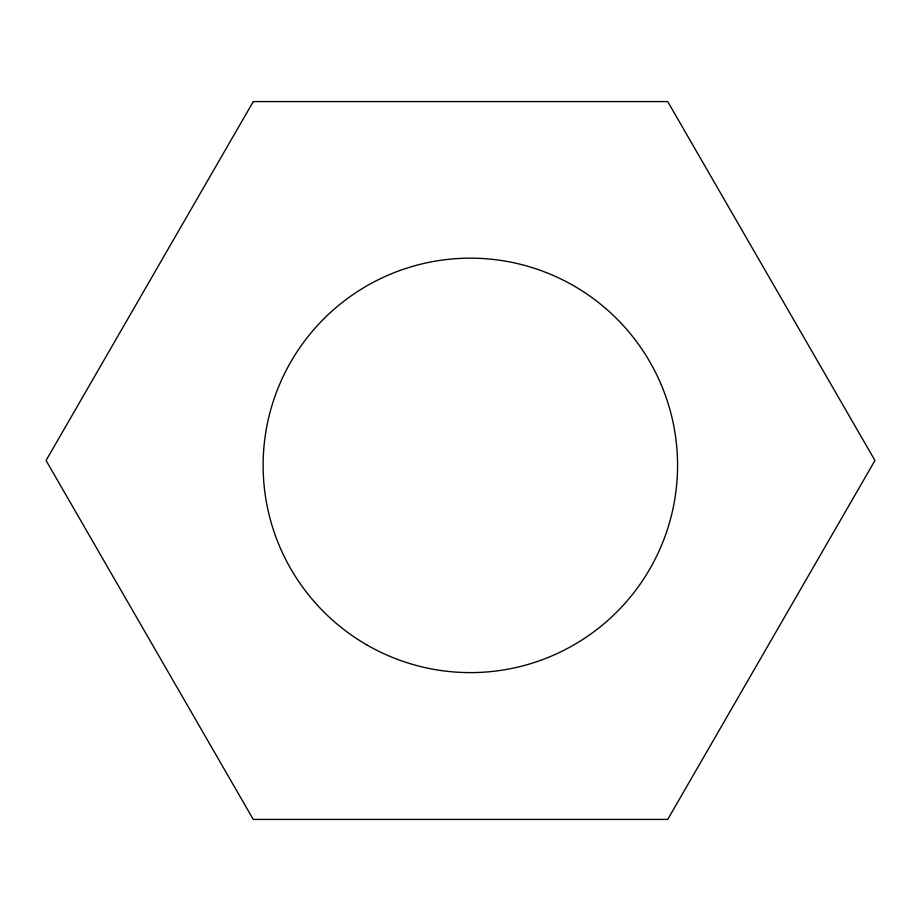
<?xml version="1.0" encoding="UTF-8"?>
<svg xmlns="http://www.w3.org/2000/svg" width="921" height="921" viewBox="0 0 921 921"><rect width="100%" height="100%" fill="white"/><g stroke="black" fill="none" stroke-linecap="round" stroke-linejoin="round"><path stroke-width="1.38" d="M253.275 101.575L46.05 460.5L253.275 819.425L667.725 819.425L874.95 460.5L667.725 101.575L253.275 101.575M366.731 644.85A207.225 207.225 0 0 0 677.568 465.393A207.225 207.225 0 0 0 366.731 285.924A207.225 207.225 0 0 0 366.731 644.85"/></g></svg>
